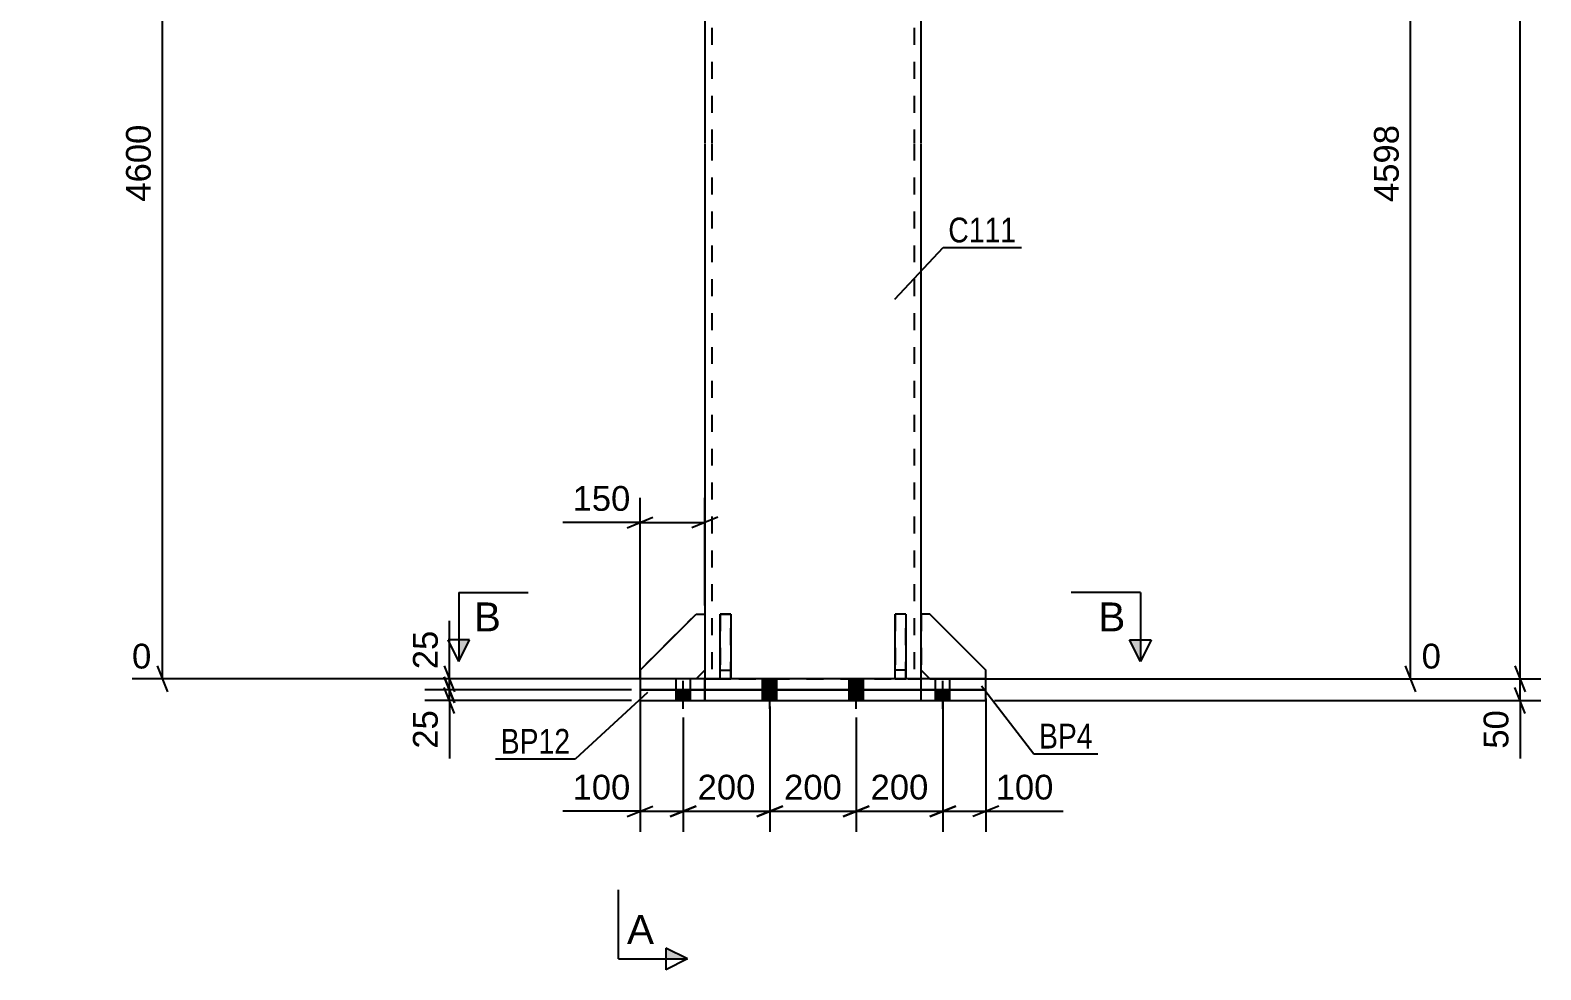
# Model space of a CAD drawing. Header units: millimetres. Extents: x -358 to 483, y -215 to 379.
# Drawn here: x -90.5 to 84.2, y -33.6 to 75 of the extents above; entities that cross this region are included whole.
import ezdxf

# ---------------------------------------------------------------- set-up
doc = ezdxf.new("R2010")
doc.units = ezdxf.units.MM
doc.linetypes.add('DXK_LINE_DOT2', pattern=[3.9198, 1.9599, -1.9599])
doc.styles.add('Arial', font='ARIAL.TTF', dxfattribs={"height": 0.2})
doc.styles.add('Arial Narrow', font='ARIALN.TTF', dxfattribs={"height": 0.2})

# ---------------------------------------------------------------- blocks, each defined once
blk = doc.blocks.new('Bolt-284934251-10339 - 1225')
at = {"linetype": 'Continuous'}
for points in [[(-15.825, -2.5), (-14.175, -2.5), (-14.175, -1.25), (-15.825, -1.25)], [(-15.825, -2.5), (-14.175, -2.5), (-14.175, -1.25), (-15.825, -1.25)], [(-5.825, -2.5), (-4.175, -2.5), (-4.175, -1.25), (-5.825, -1.25)], [(-5.825, -2.5), (-4.175, -2.5), (-4.175, -1.25), (-5.825, -1.25)], [(4.175, -2.5), (5.825, -2.5), (5.825, -1.25), (4.175, -1.25)], [(4.175, -2.5), (5.825, -2.5), (5.825, -1.25), (4.175, -1.25)], [(14.175, -2.5), (15.825, -2.5), (15.825, -1.25), (14.175, -1.25)], [(14.175, -2.5), (15.825, -2.5), (15.825, -1.25), (14.175, -1.25)]]:
    blk.add_hatch(color=1, dxfattribs=at).paths.add_polyline_path(points)
at = {"color": 1, "linetype": 'Continuous'}
for p, q in [((-15.825, -2.5), (-15.825, -1.25)), ((-15.825, -2.5), (-15.825, -1.25)), ((-15, -3.45), (-15, -1.25)), ((-15, -3.45), (-15, -1.25)), ((-14.175, -2.5), (-14.175, -1.25)), ((-14.175, -2.5), (-14.175, -1.25)), ((-5.825, -2.5), (-5.825, -1.25)), ((-5.825, -2.5), (-5.825, -1.25)), ((-5, -3.45), (-5, -1.25)), ((-5, -3.45), (-5, -1.25)), ((-4.175, -2.5), (-4.175, -1.25)), ((-4.175, -2.5), (-4.175, -1.25)), ((4.175, -2.5), (4.175, -1.25)), ((4.175, -2.5), (4.175, -1.25)), ((5, -3.45), (5, -1.25)), ((5, -3.45), (5, -1.25)), ((5.825, -2.5), (5.825, -1.25)), ((5.825, -2.5), (5.825, -1.25)), ((14.175, -2.5), (14.175, -1.25)), ((14.175, -2.5), (14.175, -1.25)), ((15, -3.45), (15, -1.25)), ((15, -3.45), (15, -1.25)), ((15.825, -2.5), (15.825, -1.25)), ((15.825, -2.5), (15.825, -1.25))]:
    blk.add_line(p, q, dxfattribs=at)
blk = doc.blocks.new('Part-284934251-1280 - 1225')
at = {"color": 2, "linetype": 'Continuous'}
for p, q in [((20, 0), (-20, 0)), ((-20, 0), (-20, -1.25)), ((-20, -1.25), (20, -1.25)), ((-12.5, -1.25), (-12.5, 0)), ((12.5, -1.25), (12.5, 0)), ((20, -1.25), (20, 0))]:
    blk.add_line(p, q, dxfattribs=at)
at = {"color": 7, "linetype": 'DXK_LINE_DOT2'}
for p, q in [((-12.5, 0), (-12.5, -1.25)), ((12.5, -1.25), (12.5, 0))]:
    blk.add_line(p, q, dxfattribs=at)
blk = doc.blocks.new('Part-284934251-1286 - 1225')
at = {"color": 7, "linetype": 'DXK_LINE_DOT2'}
for p, q in [((-10.75, 7.5), (-10.75, 0)), ((-9.5, 7.5), (-10.75, 7.5)), ((-9.5, 0), (-9.5, 7.5)), ((-10.75, 1), (-9.5, 1)), ((-10.75, 0), (-9.5, 0))]:
    blk.add_line(p, q, dxfattribs=at)
blk = doc.blocks.new('Part-284934251-1281 - 1225')
at = {"color": 2, "linetype": 'Continuous'}
for p, q in [((-20, 1), (-13.5, 7.5)), ((-13.5, 7.5), (-12.5, 7.5)), ((-20, 1), (-20, 0)), ((-12.5, 1), (-13.5, 0))]:
    blk.add_line(p, q, dxfattribs=at)
at = {"color": 7, "linetype": 'DXK_LINE_DOT2'}
for p, q in [((-12.5, 7.5), (-12.5, 1)), ((-13.5, 0), (-20, 0))]:
    blk.add_line(p, q, dxfattribs=at)
blk = doc.blocks.new('Part-284934251-1282 - 1225')
at = {"color": 7, "linetype": 'DXK_LINE_DOT2'}
for p, q in [((-20, 1), (-13.5, 7.5)), ((-13.5, 7.5), (-12.5, 7.5)), ((-12.5, 7.5), (-12.5, 1)), ((-20, 0), (-20, 1)), ((-12.5, 1), (-13.5, 0)), ((-13.5, 0), (-20, 0))]:
    blk.add_line(p, q, dxfattribs=at)
blk = doc.blocks.new('Part-284934251-1283 - 1225')
at = {"color": 2, "linetype": 'Continuous'}
for p, q in [((13.5, 7.5), (12.5, 7.5)), ((13.5, 7.5), (20, 1)), ((12.5, 1), (13.5, 0)), ((20, 0), (20, 1))]:
    blk.add_line(p, q, dxfattribs=at)
at = {"color": 7, "linetype": 'DXK_LINE_DOT2'}
for p, q in [((12.5, 7.5), (12.5, 1)), ((13.5, 0), (20, 0))]:
    blk.add_line(p, q, dxfattribs=at)
blk = doc.blocks.new('Part-284934251-1284 - 1225')
at = {"color": 7, "linetype": 'DXK_LINE_DOT2'}
for p, q in [((13.5, 7.5), (12.5, 7.5)), ((12.5, 7.5), (12.5, 1)), ((20, 1), (13.5, 7.5)), ((12.5, 1), (13.5, 0)), ((20, 0), (20, 1)), ((13.5, 0), (20, 0))]:
    blk.add_line(p, q, dxfattribs=at)
blk = doc.blocks.new('Part-284934251-1285 - 1225')
at = {"color": 7, "linetype": 'DXK_LINE_DOT2'}
for p, q in [((9.5, 7.5), (9.5, 0)), ((10.75, 7.5), (9.5, 7.5)), ((10.75, 0), (10.75, 7.5)), ((10.75, 1), (9.5, 1)), ((9.5, 0), (10.75, 0))]:
    blk.add_line(p, q, dxfattribs=at)
blk = doc.blocks.new('Part-284934251-1287 - 1225')
at = {"color": 2, "linetype": 'Continuous'}
for p, q in [((9.5, 0), (9.5, 7.5)), ((10.75, 7.5), (9.5, 7.5)), ((10.75, 7.5), (10.75, 0)), ((10.75, 1), (9.5, 1)), ((10.75, 0), (9.5, 0))]:
    blk.add_line(p, q, dxfattribs=at)
blk = doc.blocks.new('Part-284934251-1288 - 1225')
at = {"color": 2, "linetype": 'Continuous'}
for p, q in [((-10.75, 0), (-10.75, 7.5)), ((-10.75, 7.5), (-9.5, 7.5)), ((-9.5, 7.5), (-9.5, 0)), ((-10.75, 1), (-9.5, 1)), ((-9.5, 0), (-10.75, 0))]:
    blk.add_line(p, q, dxfattribs=at)
blk = doc.blocks.new('Bolt-284934251-1450 - 1225')
at = {"linetype": 'Continuous'}
for points in [[(-5.825, -1.25), (-4.175, -1.25), (-4.175, 0), (-5.825, 0)], [(4.175, -1.25), (5.825, -1.25), (5.825, 0), (4.175, 0)]]:
    blk.add_hatch(color=1, dxfattribs=at).paths.add_polyline_path(points)
at = {"color": 1, "linetype": 'DXK_LINE_DOT2'}
for p, q in [((-15.825, -1.25), (-15.825, 0)), ((-15.825, -1.25), (-15.825, 0)), ((-15, -2.2), (-15, 0)), ((-15, -2.2), (-15, 0)), ((-14.175, -1.25), (-14.175, 0)), ((-14.175, -1.25), (-14.175, 0)), ((-5.825, -1.25), (-5.825, 0)), ((-5, -2.2), (-5, 0)), ((-4.175, -1.25), (-4.175, 0)), ((4.175, -1.25), (4.175, 0)), ((5, -2.2), (5, 0)), ((5.825, -1.25), (5.825, 0)), ((14.175, -1.25), (14.175, 0)), ((14.175, -1.25), (14.175, 0)), ((15, -2.2), (15, 0)), ((15, -2.2), (15, 0)), ((15.825, -1.25), (15.825, 0)), ((15.825, -1.25), (15.825, 0))]:
    blk.add_line(p, q, dxfattribs=at)
at = {"color": 1, "linetype": 'Continuous'}
for p, q in [((-5.825, -1.25), (-5.825, 0)), ((-5, -2.2), (-5, 0)), ((-4.175, -1.25), (-4.175, 0)), ((4.175, -1.25), (4.175, 0)), ((5, -2.2), (5, 0)), ((5.825, -1.25), (5.825, 0))]:
    blk.add_line(p, q, dxfattribs=at)
blk = doc.blocks.new('Part-284934251-1506 - 1225')
at = {"color": 2, "linetype": 'Continuous'}
for p, q in [((-12.5, 294.79), (-12.5, 62)), ((12.5, 62), (12.5, 294.79)), ((-12.5, 61.9), (-12.5, 0)), ((12.5, 0), (12.5, 61.9))]:
    blk.add_line(p, q, dxfattribs=at)
at = {"color": 7, "linetype": 'DXK_LINE_DOT2'}
for p, q in [((-11.7, 294.79), (-11.7, 62)), ((11.7, 294.79), (11.7, 62)), ((-11.7, 61.9), (-11.7, 0)), ((11.7, 61.9), (11.7, 0)), ((-12.5, 0), (12.5, 0))]:
    blk.add_line(p, q, dxfattribs=at)
blk = doc.blocks.new('Part-284934251-10338 - 1225')
at = {"color": 2, "linetype": 'Continuous'}
for p, q in [((20, -1.25), (-20, -1.25)), ((-20, -1.25), (-20, -2.5)), ((-12.5, -2.5), (-12.5, -1.25)), ((12.5, -2.5), (12.5, -1.25)), ((20, -2.5), (20, -1.25)), ((-20, -2.5), (20, -2.5))]:
    blk.add_line(p, q, dxfattribs=at)
at = {"color": 7, "linetype": 'DXK_LINE_DOT2'}
for p, q in [((-12.5, -1.25), (-12.5, -2.5)), ((12.5, -2.5), (12.5, -1.25))]:
    blk.add_line(p, q, dxfattribs=at)
blk = doc.blocks.new('StraightDimension-284934251-14529 - 1225')
at = {"color": 7, "linetype": 'Continuous'}
for p, q in [((15, -2.25), (15, -17.7)), ((20, -2.25), (20, -17.7)), ((13.5, -15.9), (16.5, -14.7)), ((15, -15.3), (20, -15.3)), ((21.5, -14.7), (18.5, -15.9))]:
    blk.add_line(p, q, dxfattribs=at)
at = {"color": 0}
blk.add_wipeout([(28.4, -14.55), (28.4, -10.35), (20.52, -10.35), (20.52, -14.55)], dxfattribs=at)
at = {"color": 7, "linetype": 'Continuous'}
blk.add_line((20, -15.3), (28.92, -15.3), dxfattribs=at)
blk.add_line((20, -15.3), (28.92, -15.3), dxfattribs=at)
at = {"color": 3, "style": 'Arial'}
blk.add_text('100', height=2.865, dxfattribs=at).set_placement((21.12, -13.95))
blk = doc.blocks.new('StraightDimension-284934251-16104 - 1225')
at = {"color": 7, "linetype": 'Continuous'}
for p, q in [((81.16, 1.5), (82.36, -1.5)), ((21, 0), (84.16, 0)), ((82.36, -4), (81.16, -1)), ((81.76, -2.5), (81.76, 0)), ((21, -2.5), (84.16, -2.5))]:
    blk.add_line(p, q, dxfattribs=at)
at = {"color": 0}
blk.add_wipeout([(81.01, -3.03), (76.81, -3.03), (76.81, -8.67), (81.01, -8.67)], dxfattribs=at)
at = {"color": 7, "linetype": 'Continuous'}
blk.add_line((81.76, -2.5), (81.76, -9.2), dxfattribs=at)
blk.add_line((81.76, -2.5), (81.76, -9.2), dxfattribs=at)
at = {"color": 3, "style": 'Arial'}
blk.add_text('50', height=2.865, rotation=90.0002, dxfattribs=at).set_placement((80.41, -8.07))
blk = doc.blocks.new('StraightDimension-284934251-1735 - 1225')
at = {"color": 7, "linetype": 'Continuous'}
for p, q in [((69.68, 117.7), (68.48, 120.7)), ((13.5, 119.2), (79.27, 119.2)), ((69.08, 0), (69.08, 119.2)), ((68.48, 1.5), (69.68, -1.5)), ((13.5, 0), (72.6, 0))]:
    blk.add_line(p, q, dxfattribs=at)
at = {"color": 0, "linetype": 'Continuous'}
for points in [[(79.87, 119.8), (79.87, 124), (69.78, 124), (69.78, 119.8)], [(73.2, 0.6), (73.2, 4.8), (69.78, 4.8), (69.78, 0.6)]]:
    blk.add_wipeout(points, dxfattribs=at)
at = {"color": 0}
blk.add_wipeout([(68.33, 64.65), (64.13, 64.65), (64.13, 54.55), (68.33, 54.55)], dxfattribs=at)
at = {"color": 3, "linetype": 'Continuous', "style": 'Arial'}
for s, height, p in [('4598', 2.865, (70.38, 120.4)), ('0', 2.87, (70.38, 1.2))]:
    blk.add_text(s, height=height, dxfattribs=at).set_placement(p)
at = {"color": 3, "style": 'Arial'}
blk.add_text('4598', height=2.865, rotation=90.0002, dxfattribs=at).set_placement((67.73, 55.15))
blk = doc.blocks.new('StraightDimension-284934251-12859 - 1225')
at = {"color": 7, "linetype": 'Continuous'}
for p, q in [((-42.64, 0.25), (-41.44, -2.75)), ((-21, -1.25), (-44.89, -1.25)), ((-41.44, -4), (-42.64, -1)), ((-42.04, -2.5), (-42.04, -1.25)), ((-21, -2.5), (-44.89, -2.5))]:
    blk.add_line(p, q, dxfattribs=at)
at = {"color": 0}
blk.add_wipeout([(-42.79, -3.03), (-46.99, -3.03), (-46.99, -8.67), (-42.79, -8.67)], dxfattribs=at)
at = {"color": 7, "linetype": 'Continuous'}
blk.add_line((-42.04, -2.5), (-42.04, -9.2), dxfattribs=at)
blk.add_line((-42.04, -2.5), (-42.04, -9.2), dxfattribs=at)
at = {"color": 3, "style": 'Arial'}
blk.add_text('25', height=2.865, rotation=90.0002, dxfattribs=at).set_placement((-43.39, -8.07))
blk = doc.blocks.new('StraightDimension-284934251-1876 - 1225')
at = {"color": 7, "linetype": 'Continuous'}
for p, q in [((-74.62, 117.78), (-75.82, 120.78)), ((-13.5, 119.28), (-89.91, 119.28)), ((-75.22, 0), (-75.22, 119.28)), ((-75.82, 1.5), (-74.62, -1.5)), ((-13.5, 0), (-78.74, 0))]:
    blk.add_line(p, q, dxfattribs=at)
at = {"color": 0, "linetype": 'Continuous'}
for points in [[(-80.42, 119.88), (-80.42, 124.08), (-90.51, 124.08), (-90.51, 119.88)], [(-75.92, 0.6), (-75.92, 4.8), (-79.34, 4.8), (-79.34, 0.6)]]:
    blk.add_wipeout(points, dxfattribs=at)
at = {"color": 0}
blk.add_wipeout([(-75.97, 64.69), (-80.17, 64.69), (-80.17, 54.59), (-75.97, 54.59)], dxfattribs=at)
at = {"color": 3, "linetype": 'Continuous', "style": 'Arial'}
for s, height, p in [('4600', 2.865, (-89.91, 120.48)), ('0', 2.87, (-78.74, 1.2))]:
    blk.add_text(s, height=height, dxfattribs=at).set_placement(p)
at = {"color": 3, "style": 'Arial'}
blk.add_text('4600', height=2.865, rotation=90.0002, dxfattribs=at).set_placement((-76.57, 55.19))
blk = doc.blocks.new('StraightDimension-284934251-9916 - 1225')
at = {"color": 7, "linetype": 'Continuous'}
for p, q in [((-20, 1), (-20, 20.94)), ((-12.5, 8.5), (-12.5, 20.94)), ((-21.5, 17.49), (-18.5, 18.69)), ((-20, 18.09), (-12.5, 18.09)), ((-11, 18.69), (-14, 17.49))]:
    blk.add_line(p, q, dxfattribs=at)
at = {"color": 0}
blk.add_wipeout([(-20.52, 18.84), (-20.52, 23.04), (-28.4, 23.04), (-28.4, 18.84)], dxfattribs=at)
at = {"color": 7, "linetype": 'Continuous'}
blk.add_line((-20, 18.09), (-28.92, 18.09), dxfattribs=at)
blk.add_line((-20, 18.09), (-28.92, 18.09), dxfattribs=at)
at = {"color": 3, "style": 'Arial'}
blk.add_text('150', height=2.865, dxfattribs=at).set_placement((-27.8, 19.44))
blk = doc.blocks.new('StraightDimension-284934251-12858 - 1225')
at = {"color": 7, "linetype": 'Continuous'}
for p, q in [((-42.64, 1.5), (-41.44, -1.5)), ((-41.44, -2.75), (-42.64, 0.25)), ((-21, 0), (-44.89, 0)), ((-21, -1.25), (-44.89, -1.25)), ((-42.04, -1.25), (-42.04, 0))]:
    blk.add_line(p, q, dxfattribs=at)
at = {"color": 0}
blk.add_wipeout([(-42.79, 6.17), (-46.99, 6.17), (-46.99, 0.52), (-42.79, 0.52)], dxfattribs=at)
at = {"color": 7, "linetype": 'Continuous'}
blk.add_line((-42.04, 0), (-42.04, 6.7), dxfattribs=at)
blk.add_line((-42.04, 0), (-42.04, 6.7), dxfattribs=at)
at = {"color": 3, "style": 'Arial'}
blk.add_text('25', height=2.865, rotation=90.0002, dxfattribs=at).set_placement((-43.39, 1.12))
blk = doc.blocks.new('StraightDimension-284934251-14530 - 1225')
at = {"color": 7, "linetype": 'Continuous'}
for p, q in [((15, -2.25), (15, -17.7)), ((5, -4.45), (5, -17.7)), ((3.5, -15.9), (6.5, -14.7)), ((5, -15.3), (15, -15.3)), ((16.5, -14.7), (13.5, -15.9))]:
    blk.add_line(p, q, dxfattribs=at)
at = {"color": 0}
blk.add_wipeout([(13.94, -14.55), (13.94, -10.35), (6.06, -10.35), (6.06, -14.55)], dxfattribs=at)
at = {"color": 3, "style": 'Arial'}
blk.add_text('200', height=2.865, dxfattribs=at).set_placement((6.66, -13.95))
blk = doc.blocks.new('StraightDimension-284934251-14531 - 1225')
at = {"color": 7, "linetype": 'Continuous'}
for p, q in [((-5, -3.2), (-5, -17.7)), ((5, -4.45), (5, -17.7)), ((-6.5, -15.9), (-3.5, -14.7)), ((-5, -15.3), (5, -15.3)), ((6.5, -14.7), (3.5, -15.9))]:
    blk.add_line(p, q, dxfattribs=at)
at = {"color": 0}
blk.add_wipeout([(3.94, -14.55), (3.94, -10.35), (-3.94, -10.35), (-3.94, -14.55)], dxfattribs=at)
at = {"color": 3, "style": 'Arial'}
blk.add_text('200', height=2.865, dxfattribs=at).set_placement((-3.34, -13.95))
blk = doc.blocks.new('StraightDimension-284934251-14532 - 1225')
at = {"color": 7, "linetype": 'Continuous'}
for p, q in [((-5, -3.2), (-5, -17.7)), ((-15, -4.45), (-15, -17.7)), ((-16.5, -15.9), (-13.5, -14.7)), ((-15, -15.3), (-5, -15.3)), ((-3.5, -14.7), (-6.5, -15.9))]:
    blk.add_line(p, q, dxfattribs=at)
at = {"color": 0}
blk.add_wipeout([(-6.06, -14.55), (-6.06, -10.35), (-13.94, -10.35), (-13.94, -14.55)], dxfattribs=at)
at = {"color": 3, "style": 'Arial'}
blk.add_text('200', height=2.865, dxfattribs=at).set_placement((-13.34, -13.95))
blk = doc.blocks.new('StraightDimension-284934251-14533 - 1225')
at = {"color": 7, "linetype": 'Continuous'}
for p, q in [((-20, -2.25), (-20, -17.7)), ((-15, -4.45), (-15, -17.7)), ((-21.5, -15.9), (-18.5, -14.7)), ((-20, -15.3), (-15, -15.3)), ((-13.5, -14.7), (-16.5, -15.9))]:
    blk.add_line(p, q, dxfattribs=at)
at = {"color": 0}
blk.add_wipeout([(-20.52, -14.55), (-20.52, -10.35), (-28.4, -10.35), (-28.4, -14.55)], dxfattribs=at)
at = {"color": 7, "linetype": 'Continuous'}
blk.add_line((-20, -15.3), (-28.92, -15.3), dxfattribs=at)
blk.add_line((-20, -15.3), (-28.92, -15.3), dxfattribs=at)
at = {"color": 3, "style": 'Arial'}
blk.add_text('100', height=2.865, dxfattribs=at).set_placement((-27.8, -13.95))
blk = doc.blocks.new('StraightDimension-284934251-16103 - 1225')
at = {"color": 7, "linetype": 'Continuous'}
for p, q in [((81.76, 0), (81.76, 294.79)), ((81.16, 1.5), (82.36, -1.5)), ((21, 0), (84.16, 0))]:
    blk.add_line(p, q, dxfattribs=at)
blk = doc.blocks.new('Mark-284934251-1276 - 1225')
at = {"color": 0}
blk.add_wipeout([(32.34, -8.05), (32.34, -5.05), (26.13, -5.05), (26.13, -8.05)], dxfattribs=at)
blk.add_wipeout([(32.34, -8.05), (32.34, -5.05), (26.13, -5.05), (26.13, -8.05)], dxfattribs=at)
at = {"color": 30, "linetype": 'Continuous'}
for p, q in [((19.5, -0.79), (25.53, -8.65)), ((25.53, -8.65), (32.94, -8.65))]:
    blk.add_line(p, q, dxfattribs=at)
at = {"color": 3, "style": 'Arial Narrow'}
blk.add_text('BP4', height=2.863, dxfattribs=at).set_placement((26.13, -8.05))
blk = doc.blocks.new('Mark-284934251-1502 - 1225')
at = {"color": 0}
blk.add_wipeout([(23.51, 50.48), (23.51, 53.48), (15.65, 53.48), (15.65, 50.48)], dxfattribs=at)
blk.add_wipeout([(23.51, 50.48), (23.51, 53.48), (15.65, 53.48), (15.65, 50.48)], dxfattribs=at)
at = {"color": 30, "linetype": 'Continuous'}
for p, q in [((9.46, 43.92), (15.05, 49.88)), ((15.05, 49.88), (24.11, 49.88))]:
    blk.add_line(p, q, dxfattribs=at)
at = {"color": 3, "style": 'Arial Narrow'}
blk.add_text('C111', height=2.863, dxfattribs=at).set_placement((15.65, 50.48))
blk = doc.blocks.new('SectionMark-284934251-2051 - 1225')
at = {"linetype": 'Continuous'}
for points in [[(-40.95, 4.5), (-39.7, 4.5), (-40.95, 2)], [(36.61, 4.5), (37.86, 4.5), (37.86, 2)]]:
    blk.add_hatch(color=6, dxfattribs=at).paths.add_polyline_path(points)
at = {"color": 6, "linetype": 'Continuous'}
for p, q in [((-40.95, 10), (-32.95, 10)), ((-40.95, 10), (-40.95, 2)), ((37.86, 10), (29.86, 10)), ((37.86, 10), (37.86, 2)), ((-40.95, 2), (-42.2, 4.5)), ((-39.7, 4.5), (-42.2, 4.5)), ((-40.95, 2), (-39.7, 4.5)), ((36.61, 4.5), (39.11, 4.5)), ((37.86, 2), (36.61, 4.5)), ((39.11, 4.5), (37.86, 2))]:
    blk.add_line(p, q, dxfattribs=at)
at = {"color": 0, "linetype": 'Continuous'}
for points in [[(-36.09, 5.5), (-36.09, 9), (-39.2, 9), (-39.2, 5.5)], [(36.11, 5.5), (36.11, 9), (33, 9), (33, 5.5)]]:
    blk.add_wipeout(points, dxfattribs=at)
at = {"color": 3, "linetype": 'Continuous', "style": 'Arial'}
for p in [(-39.2, 5.5), (33, 5.5)]:
    blk.add_text('B', height=3.34, dxfattribs=at).set_placement(p)
blk = doc.blocks.new('SectionMark-284934251-2053 - 1225')
at = {"linetype": 'Continuous'}
blk.add_hatch(color=6, dxfattribs=at).paths.add_polyline_path([(-17, -32.39), (-17, -31.14), (-14.5, -32.39)])
at = {"color": 6, "linetype": 'Continuous'}
for p, q in [((-22.5, -32.39), (-22.5, -24.39)), ((-14.5, -32.39), (-17, -31.14)), ((-17, -31.14), (-17, -33.64)), ((-22.5, -32.39), (-14.5, -32.39)), ((-14.5, -32.39), (-17, -33.64))]:
    blk.add_line(p, q, dxfattribs=at)
at = {"color": 0, "linetype": 'Continuous'}
blk.add_wipeout([(-18.39, -30.64), (-18.39, -27.14), (-21.5, -27.14), (-21.5, -30.64)], dxfattribs=at)
at = {"color": 3, "linetype": 'Continuous', "style": 'Arial'}
blk.add_text('A', height=3.34, dxfattribs=at).set_placement((-21.5, -30.64))
blk = doc.blocks.new('Mark-284934251-16354 - 1225')
at = {"color": 0}
blk.add_wipeout([(-28.07, -8.65), (-28.07, -5.65), (-36.11, -5.65), (-36.11, -8.65)], dxfattribs=at)
blk.add_wipeout([(-28.07, -8.65), (-28.07, -5.65), (-36.11, -5.65), (-36.11, -8.65)], dxfattribs=at)
at = {"color": 30, "linetype": 'Continuous'}
for p in [(-19.12, -1.58), (-36.71, -9.25)]:
    blk.add_line(p, (-27.47, -9.25), dxfattribs=at)
at = {"color": 3, "style": 'Arial Narrow'}
blk.add_text('BP12', height=2.863, dxfattribs=at).set_placement((-36.11, -8.65))

msp = doc.modelspace()

# ---------------------------------------------------------------- block references
for name in ['Part-284934251-1506 - 1225', 'Part-284934251-1281 - 1225', 'Part-284934251-1282 - 1225', 'Part-284934251-1286 - 1225', 'Part-284934251-1288 - 1225', 'Part-284934251-1285 - 1225', 'Part-284934251-1287 - 1225', 'Part-284934251-1283 - 1225', 'Part-284934251-1284 - 1225', 'StraightDimension-284934251-12859 - 1225', 'Part-284934251-1280 - 1225', 'Part-284934251-10338 - 1225', 'Bolt-284934251-1450 - 1225', 'Bolt-284934251-10339 - 1225']:
    msp.add_blockref(name, (0, 0))

# ---------------------------------------------------------------- next in the draw order: block references
for name in ['StraightDimension-284934251-1876 - 1225', 'StraightDimension-284934251-14529 - 1225']:
    msp.add_blockref(name, (0, 0))

# ---------------------------------------------------------------- next in the draw order: block references
for name in ['StraightDimension-284934251-9916 - 1225', 'StraightDimension-284934251-16104 - 1225']:
    msp.add_blockref(name, (0, 0))

# ---------------------------------------------------------------- next in the draw order: block references
for name in ['StraightDimension-284934251-1735 - 1225', 'StraightDimension-284934251-12858 - 1225']:
    msp.add_blockref(name, (0, 0))

# ---------------------------------------------------------------- next in the draw order: block references
msp.add_blockref('StraightDimension-284934251-14530 - 1225', (0, 0))

# ---------------------------------------------------------------- next in the draw order: block references
for name in ['StraightDimension-284934251-16103 - 1225', 'StraightDimension-284934251-14531 - 1225']:
    msp.add_blockref(name, (0, 0))

# ---------------------------------------------------------------- next in the draw order: block references
for name in ['Mark-284934251-1502 - 1225', 'SectionMark-284934251-2051 - 1225', 'Mark-284934251-1276 - 1225', 'StraightDimension-284934251-14532 - 1225']:
    msp.add_blockref(name, (0, 0))

# ---------------------------------------------------------------- next in the draw order: block references
msp.add_blockref('StraightDimension-284934251-14533 - 1225', (0, 0))

# ---------------------------------------------------------------- next in the draw order: block references
msp.add_blockref('SectionMark-284934251-2053 - 1225', (0, 0))

# ---------------------------------------------------------------- next in the draw order: block references
msp.add_blockref('Mark-284934251-16354 - 1225', (0, 0))

doc.saveas('drawing.dxf')
